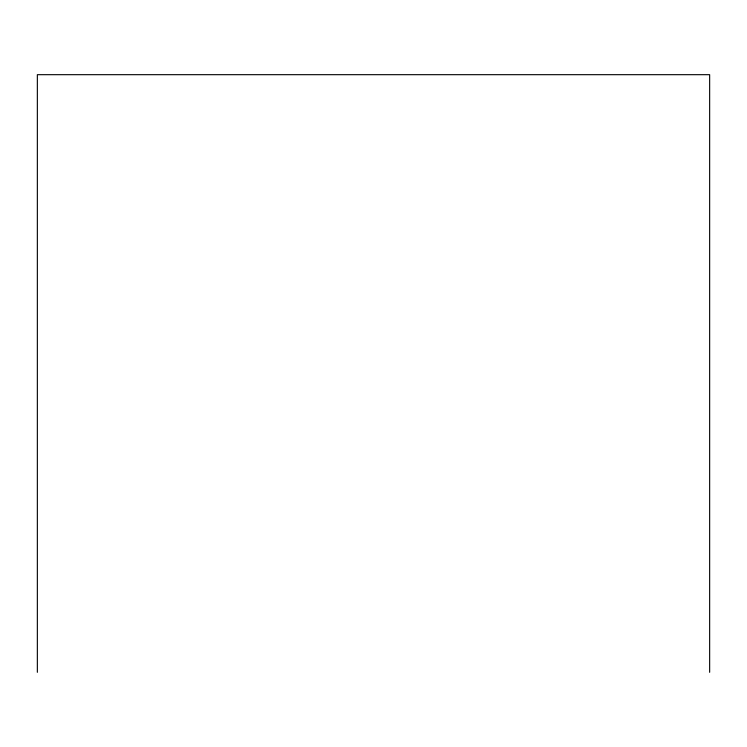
<?xml version="1.0" encoding="UTF-8"?>
<svg xmlns="http://www.w3.org/2000/svg" width="747" height="747" viewBox="0 0 747 747"><rect width="100%" height="100%" fill="white"/><g stroke="black" fill="none" stroke-linecap="round" stroke-linejoin="round"><path stroke-width="1.12" d="M709.65 672.319L709.65 74.681L37.35 74.681L37.35 672.319"/></g></svg>
